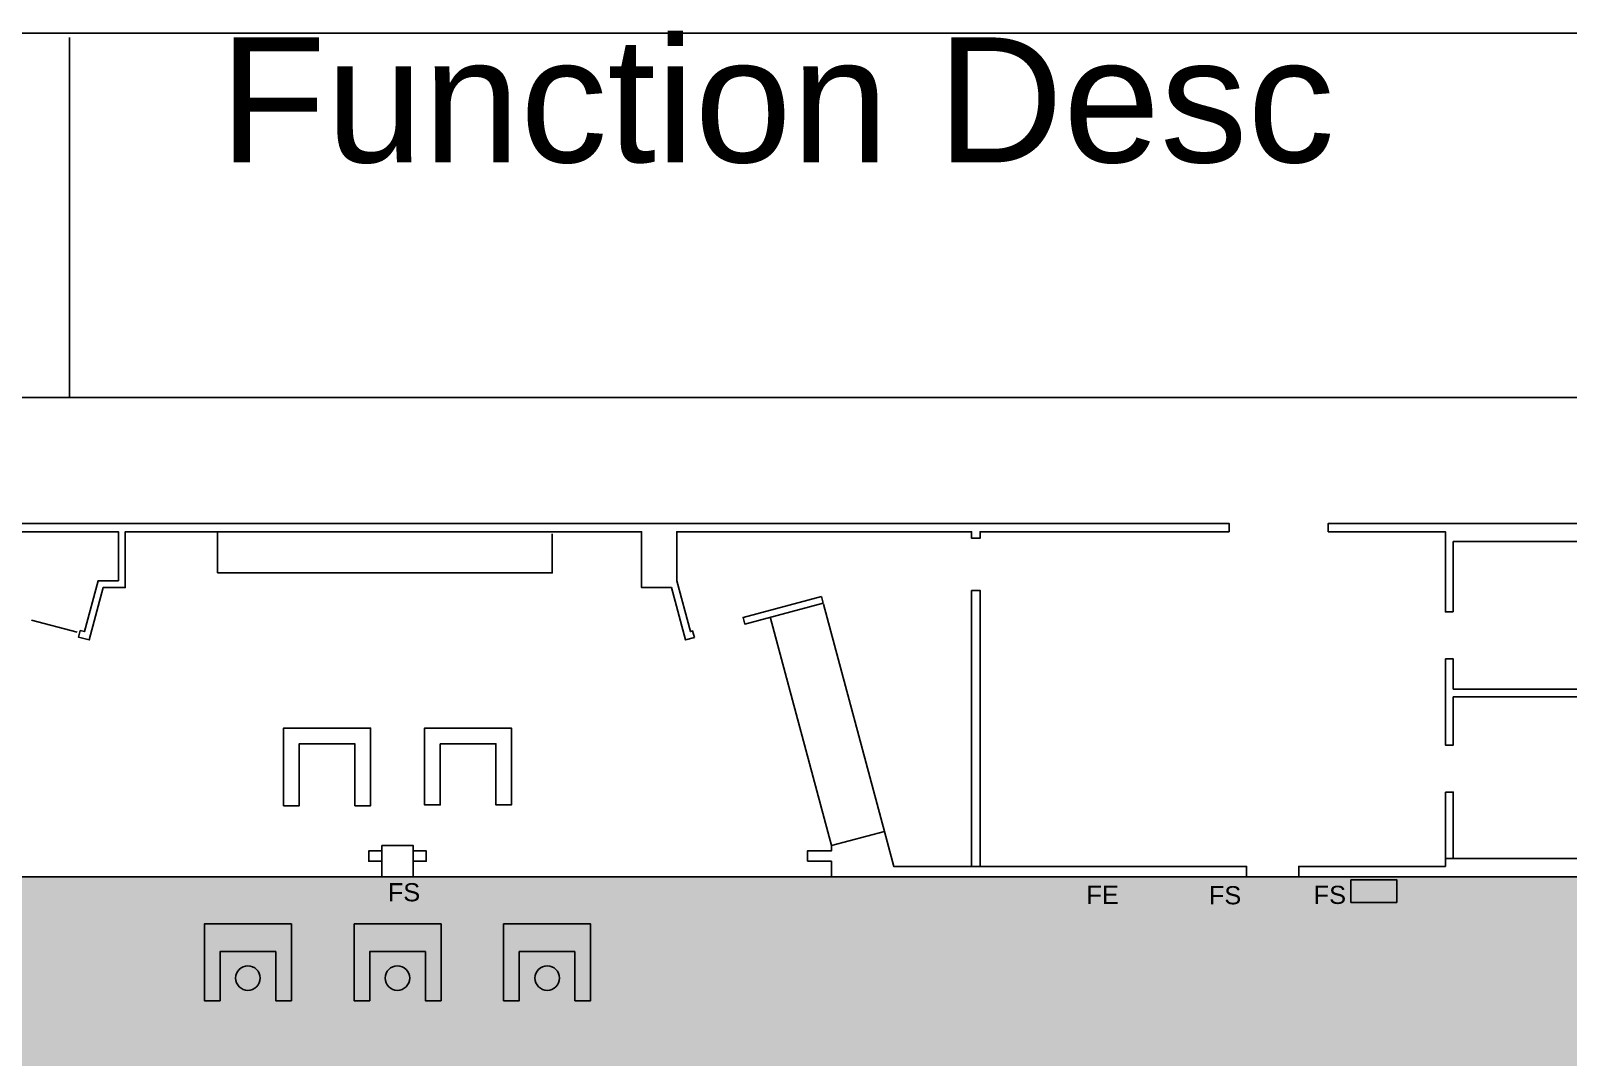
# Model space of a CAD drawing. Header units: feet. Extents: x 280 to 544, y 563 to 815.
# Drawn here: x 353.3 to 451.5, y 749.4 to 814.9 of the extents above; entities that cross this region are included whole.
import ezdxf
from ezdxf.enums import TextEntityAlignment as Align

# ---------------------------------------------------------------- set-up
doc = ezdxf.new("R2010")
doc.units = ezdxf.units.FT
doc.header["$MEASUREMENT"] = 0
for name, color, linetype in [('Background', 7, 'Continuous'), ('Border', 7, 'Continuous'), ('Building', 7, 'Continuous'), ('Layer 1', 7, 'Continuous')]:
    doc.layers.add(name, color=color, linetype=linetype)
doc.styles.add('Arial', font='Arial.ttf')

msp = doc.modelspace()

# ---------------------------------------------------------------- hatches: boundary and pattern name
at = {"layer": 'Background', "lineweight": 0, "true_color": 0xe6e6e6, "transparency": 33554687}
h = msp.add_hatch(color=254, dxfattribs=at)
h.dxf.hatch_style = 1
h.paths.add_polyline_path([(491.791, 760.881), (310.541, 760.881), (310.541, 592.714), (491.791, 592.714)])

# ---------------------------------------------------------------- linework, layer by layer
at = {"layer": 'Background', "color": 254, "lineweight": 0, "true_color": 0xe6e6e6, "transparency": 33554687}
msp.add_lwpolyline([(491.791, 760.881), (310.541, 760.881), (310.541, 592.714), (491.791, 592.714)], close=True, dxfattribs=at)
at = {"layer": 'Background', "color": 254, "lineweight": 25, "true_color": 0xe6e6e6}
msp.add_lwpolyline([(491.791, 760.881), (310.541, 760.881), (310.541, 592.714), (491.791, 592.714)], close=True, dxfattribs=at)
at = {"layer": 'Border', "color": 18, "lineweight": 25, "true_color": 0x000000}
msp.add_lwpolyline([(279.852, 562.758), (543.852, 562.758), (543.852, 814.758), (279.852, 814.758)], close=True, dxfattribs=at)
for points in [[(355.815, 791.484), (355.815, 814.484)], [(279.876, 791.492), (542.876, 791.492)]]:
    msp.add_lwpolyline(points, dxfattribs=at)
at = {"layer": 'Building', "color": 18, "lineweight": 25, "true_color": 0x000000}
for points in [[(356.497, 776.619), (356.762, 776.548), (357.631, 779.79), (358.935, 779.79), (358.935, 782.915), (344.928, 782.915), (344.928, 783.457), (429.845, 783.457), (429.845, 782.915), (413.942, 782.915), (413.942, 782.508), (413.4, 782.508), (413.4, 782.915), (394.579, 782.915), (394.579, 779.79), (395.448, 776.548), (395.594, 776.587), (395.708, 776.164)], [(466.419, 760.881), (466.961, 760.881), (466.961, 761.548), (466.961, 783.457), (466.419, 783.457), (466.419, 767.525), (457.753, 767.525), (457.753, 783.457), (436.178, 783.457), (436.178, 782.915), (443.658, 782.915), (443.658, 777.798), (444.158, 777.798)], [(395.708, 776.164), (395.138, 776.012), (394.243, 779.353), (392.337, 779.353), (392.337, 782.915), (359.373, 782.915), (359.373, 779.353), (357.967, 779.353), (357.072, 776.012), (356.384, 776.196), (356.497, 776.619)], [(365.265, 780.305), (365.265, 782.915)], [(386.628, 782.794), (386.628, 780.29), (365.265, 780.29)], [(444.157, 777.798), (444.157, 782.29), (456.779, 782.29), (456.779, 772.871), (444.157, 772.871), (444.157, 774.798), (443.657, 774.798)], [(402.921, 761.881), (404.457, 761.881), (404.457, 760.881), (430.957, 760.881), (430.957, 761.548), (408.438, 761.548), (407.838, 763.787), (403.947, 778.307)], [(353.395, 777.277), (356.293, 776.501)], [(400.567, 777.402), (404.457, 762.881), (404.457, 762.548), (402.921, 762.548), (402.921, 761.881)], [(443.657, 774.798), (443.657, 769.298), (444.157, 769.298), (444.157, 772.371), (456.779, 772.371), (456.779, 762.048), (457.753, 762.048), (457.753, 761.548), (458.096, 761.548), (458.096, 760.881), (434.291, 760.881), (434.291, 761.548), (443.657, 761.548), (443.657, 762.048), (457.753, 762.048), (457.753, 766.983), (466.419, 766.983), (466.419, 761.548), (466.961, 761.548), (464.429, 761.548), (464.429, 760.881), (466.419, 760.881)], [(374.03, 769.381), (374.03, 765.429), (375.03, 765.429), (375.03, 770.381), (369.478, 770.381), (369.478, 765.429), (370.478, 765.429), (370.478, 769.381), (374.039, 769.381)], [(379.478, 769.381), (379.478, 765.479), (378.478, 765.479), (378.478, 770.381), (384.03, 770.381), (384.03, 765.479), (383.03, 765.479), (383.03, 769.381), (379.469, 769.381)], [(407.838, 763.787), (404.457, 762.881)], [(375.754, 762.548), (374.921, 762.548), (374.921, 761.881), (375.754, 761.881)], [(377.754, 761.881), (378.587, 761.881), (378.587, 762.548), (377.754, 762.548)]]:
    msp.add_lwpolyline(points, dxfattribs=at)
for points in [[(403.818, 778.79), (398.814, 777.45), (398.927, 777.027), (403.931, 778.368)], [(413.4, 779.174), (413.4, 761.548), (413.942, 761.548), (413.942, 779.174)], [(443.657, 766.298), (443.657, 762.048), (444.157, 762.048), (444.157, 766.298)], [(375.754, 762.881), (375.754, 760.881), (377.754, 760.881), (377.754, 762.881)], [(440.56, 759.256), (440.56, 760.693), (437.623, 760.693), (437.623, 759.256)], [(365.427, 752.979), (364.427, 752.979), (364.427, 757.881), (369.978, 757.881), (369.978, 752.979), (368.978, 752.979), (368.978, 756.119), (365.427, 756.119)], [(373.978, 757.881), (379.53, 757.881), (379.53, 752.979), (378.53, 752.979), (378.53, 756.119), (374.978, 756.119), (374.978, 752.979), (373.978, 752.979)], [(388.081, 756.119), (388.081, 752.979), (389.081, 752.979), (389.081, 757.881), (383.529, 757.881), (383.529, 752.979), (384.529, 752.979), (384.529, 756.119)]]:
    msp.add_lwpolyline(points, close=True, dxfattribs=at)
for centre in [(367.198, 754.422), (376.749, 754.422), (386.31, 754.422)]:
    msp.add_circle(centre, 0.781, dxfattribs=at)

# ---------------------------------------------------------------- texts
at = {"layer": 'Building', "color": 18, "true_color": 0x000000, "style": 'Arial'}
for s, p in [('FS', (376.131, 760.484)), ('FE', (420.733, 760.317)), ('FS', (428.552, 760.293)), ('FS', (435.243, 760.317))]:
    msp.add_text(s, height=1.1602, dxfattribs=at).set_placement(p, align=Align.TOP_LEFT)
at = {"layer": 'Layer 1', "color": 18, "true_color": 0x000000, "insert": (365.386, 814.482), "char_height": 7.975, "width": 84, "attachment_point": 1, "line_spacing_factor": 0.85, "style": 'Arial'}
msp.add_mtext('Function Desc', dxfattribs=at)

doc.saveas('drawing.dxf')
